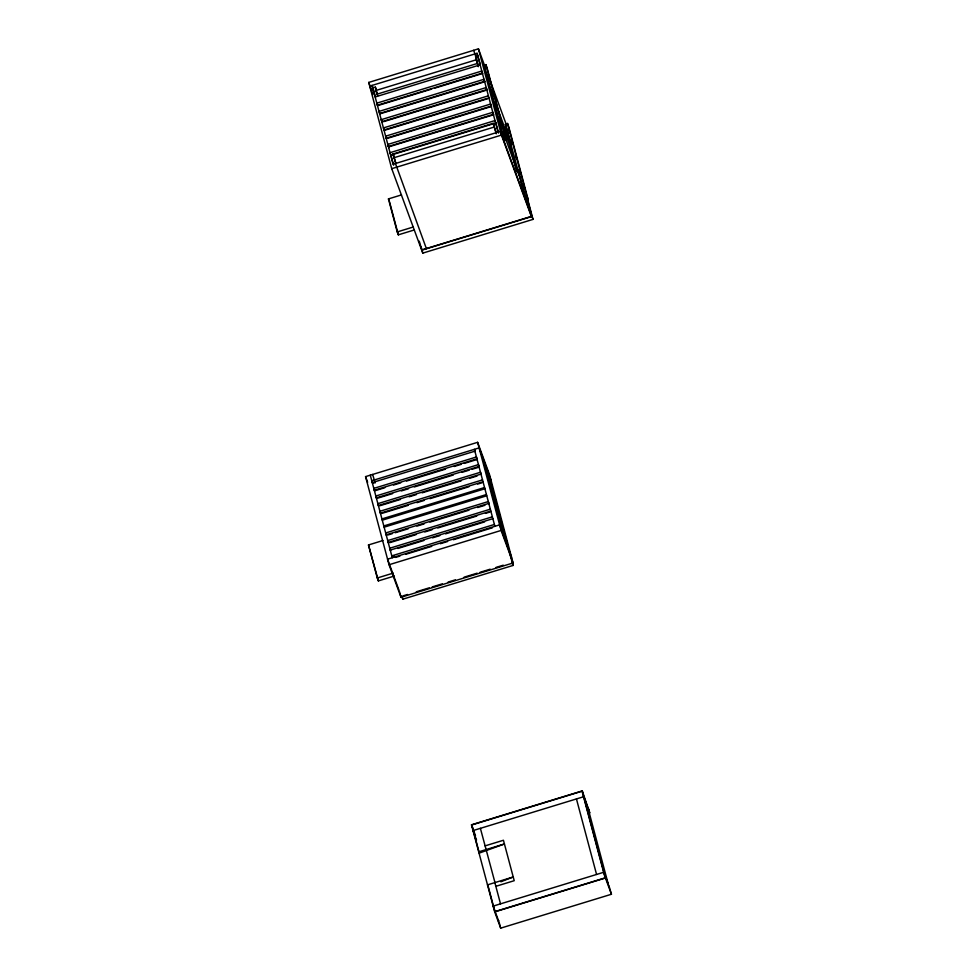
<?xml version="1.0" encoding="UTF-8"?>
<svg xmlns="http://www.w3.org/2000/svg" width="977" height="977" viewBox="0 0 977 977"><rect width="100%" height="100%" fill="white"/><g stroke="black" fill="none" stroke-linecap="round" stroke-linejoin="round"><path stroke-width="1.47" d="M500.835 881.779L513.218 876.98L487.511 884.857L487.987 886.151M526.823 199.442L531.341 216.418L421.637 249.99L391.728 168.679L368.744 82.422L478.437 48.85L485.264 67.389M480.293 64.482L477.069 53.283L369.733 86.135L372.872 94.696M530.352 212.705L500.444 131.394L393.096 164.246L372.09 85.414L372.982 87.857L375.351 87.136L376.389 89.945M477.961 55.726L475.604 56.446L478.327 66.668M478.29 66.351L477.24 63.505L376.988 94.183L375.986 90.47L476.251 59.792L477.814 64.067M375.168 96.967L480.147 64.848M483.786 65.251L485.887 64.616L487.083 67.865L506.33 140.09L504.23 140.737L483.786 65.251L484.983 68.512M377.366 105.223L482.345 73.104M431.663 89.09L377.72 105.601L376.817 103.159L481.795 71.04L482.699 73.47L434.582 88.199M379.565 113.479L484.543 81.347M483.432 82.178L379.919 113.857L379.015 111.415L483.994 79.284L484.897 81.726M381.775 121.734L486.741 89.603M383.57 121.661L487.096 89.982L486.192 87.539L381.225 119.67L382.117 122.113L381.457 119.634M488.402 95.795L383.424 127.926L384.315 130.368L487.841 98.689M383.973 129.99L488.952 97.859M386.171 138.245L491.15 106.114M387.979 138.172L491.492 106.493L490.601 104.05L385.622 136.182L386.513 138.624M388.37 146.501L493.348 114.37M492.237 115.188L388.712 146.88L387.82 144.437L492.799 112.306L493.69 114.749M396.015 163.452L392.937 154.036L493.19 123.346L494.24 126.204M393.926 157.749L494.179 127.059L496.279 132.774M505.439 124.116L507.539 123.481L508.736 126.729L527.983 198.954L525.882 199.601L505.439 124.116L510.959 143.582M391.728 168.679L501.433 135.107L531.341 216.418M503.033 137.488L505.133 136.841L506.33 140.09M414.26 229.974L398.335 234.846L397.248 231.915L388.455 198.905L401.486 194.911M397.248 231.915L413.186 227.043M524.686 196.353L526.786 195.705L527.983 198.954M421.698 250.197L531.928 216.467L533.002 219.385L422.772 253.128L419.28 241.148M365.557 476.617L477.619 442.325L489.587 474.846L513.072 562.972L401.01 597.265L389.041 564.743L365.557 476.617L367.633 482.284M372.261 482.601L474.871 451.203M375.021 482.467L372.664 483.188L371.761 480.745L479.109 447.893L491.065 480.415M374.301 490.246L476.91 458.836M384.816 487.731L374.704 490.82L373.8 488.378L476.41 456.98L477.313 459.422L464.307 463.403M393.487 485.068L400.717 482.858M406.493 481.087L445.512 469.155M454.183 466.493L461.413 464.283M376.328 497.879L478.95 466.469M392.632 493.593L376.731 498.453L375.84 496.023L478.449 464.612L479.353 467.055L472.123 469.265M401.303 490.942L408.533 488.732M414.309 486.961L453.328 475.017M461.999 472.367L469.229 470.145M378.368 505.512L480.977 474.114M380.212 505.646L400.448 499.455M409.119 496.805L416.349 494.594M422.125 492.823L461.144 480.879M469.815 478.229L477.045 476.019M482.516 479.89L379.906 511.289L380.798 513.731M380.395 513.145L483.017 481.746M382.251 513.291L408.264 505.329M416.935 502.666L424.165 500.456M429.941 498.685L468.96 486.754M477.631 484.091L481.979 482.772M381.946 518.921L484.555 487.523M382.276 520.167L484.885 488.756M383.814 525.944L486.424 494.533M384.144 527.177L486.754 495.779M386.171 534.822L488.793 503.411M388.028 534.956L392.363 533.625M395.245 532.746L408.252 528.765M416.923 526.115L424.152 523.892M429.941 522.133L468.96 510.189M477.631 507.527L484.861 505.317M394.293 576.039L378.368 580.912L377.293 577.981L368.488 544.958L382.972 540.525M490.332 509.188L387.71 540.599L388.614 543.029M388.211 542.455L490.82 511.044M390.055 542.589L416.068 534.627M424.739 531.976L431.968 529.766M437.757 527.995L476.776 516.051M485.447 513.401L489.782 512.07M492.359 516.821L389.75 548.231L390.641 550.674M390.25 550.088L492.86 518.677M397.871 548.463L423.884 540.501M432.555 537.838L439.784 535.628M445.573 533.857L484.592 521.913M391.789 555.864L494.399 524.466M392.119 557.098L394.476 556.377L394.647 557M395.575 557.415L399.911 556.096M405.687 554.325L431.7 546.363M440.371 543.713L447.6 541.502M453.389 539.731L492.408 527.788M389.041 564.743L501.103 530.45L513.072 562.972M377.293 577.981L393.218 573.108M403.183 595.811L407.531 594.48M416.239 591.818L429.294 587.824M432.188 586.933L442.337 583.831M448.138 582.06L455.392 579.837M464.099 577.175L477.155 573.181M480.049 572.29L490.198 569.188M496.011 567.405L503.253 565.194M401.73 596.263L402.805 599.182L513.035 565.451L504.816 534.602M609.062 886.2L611.443 894.26L500.688 928.15L494.704 911.883L471.5 824.808L582.255 790.906L589.778 812.949L588.252 808.455L588.606 809.432M485.068 845.874L503.436 840.257L514.22 880.692L495.84 886.322M478.706 851.834L504.425 843.969L479.182 853.141M494.704 911.883L605.459 877.993L611.443 894.26M508.822 129.794L509.896 132.713M487.889 74.521L506.782 125.874M490.478 89.139L493.104 96.271M495.73 103.403L510.947 144.755M499.662 118.07L509.628 145.158L516.699 171.696M476.8 59.719L473.711 50.291M498.734 120.098L500.835 125.801M503.448 132.933L519.19 175.713M375.986 90.47L377.037 93.328M368.744 82.422L371.883 90.983M392.937 154.036L393.975 156.882M426.363 248.549L395.465 163.525M388.455 198.905L389.176 200.847M475.274 451.789L474.382 449.347L494.899 526.322M481.38 474.688L480.489 472.245L377.867 503.656L378.771 506.098M511.582 557.391L499.613 524.869L387.551 559.174L399.007 590.279M511.96 562.532L513.035 565.451M489.196 503.998L488.292 501.555L385.683 532.953L386.574 535.396M588.581 809.701L583.794 796.682L473.039 830.584L476.532 840.061M375.168 482.858L372.64 474.456M368.488 544.958L378.368 580.912M471.5 824.808L475.494 835.64M498.649 921.018L493.165 906.106L603.92 872.217L609.392 887.434M498.282 920.358L498.649 921.335L498.319 920.09M507.539 123.481L533.002 219.385M511.569 140.077L512.742 144.474M515.477 154.769L516.65 159.166M519.398 169.448L520.57 173.857M523.306 184.14L524.49 188.549M527.226 198.832L531.928 216.467M518.03 170.12L525.882 199.601M485.887 64.616L505.133 136.841M485.374 69.978L504.23 140.737M478.437 48.85L501.433 135.107M495.864 122.882L498.588 133.104M477.069 53.283L498.075 132.115M493.495 123.603L496.218 133.825M476.251 59.792L477.24 63.505M493.19 123.346L494.179 127.059M587.983 808.064L608.109 883.599M582.255 790.906L605.459 877.993M576.442 798.93L596.568 874.464M491.113 483.188L492.286 487.596M495.021 497.879L496.206 502.288M496.988 505.219L498.16 509.628M498.942 512.571L500.114 516.98M500.896 519.911L502.068 524.319M502.862 527.262L504.034 531.671M487.779 471.476L508.296 548.451M482.394 456.845L502.911 533.821M477.619 442.325L501.103 530.45M421.197 247.23L422.772 253.128M375.351 87.136L377.684 95.893M393.243 154.281L395.575 163.037M372.982 87.857L375.327 96.613M388.162 144.791L388.944 147.71M390.885 155.001L393.609 165.223M389.53 201.824L398.335 234.846M494.948 882.475L480.391 828.337M494.85 882.61L500.517 903.859M499.149 922.373L500.688 928.15M478.962 851.761L471.818 824.93L582.048 791.199L605.142 877.871L494.912 911.602L487.767 884.771M370.283 475.176L392.278 557.72M402.023 596.239L402.805 599.182M399.52 591.696L401.01 597.265M494.997 120.562L390.018 152.693L390.922 155.123L495.889 123.004L494.997 120.562"/></g></svg>
